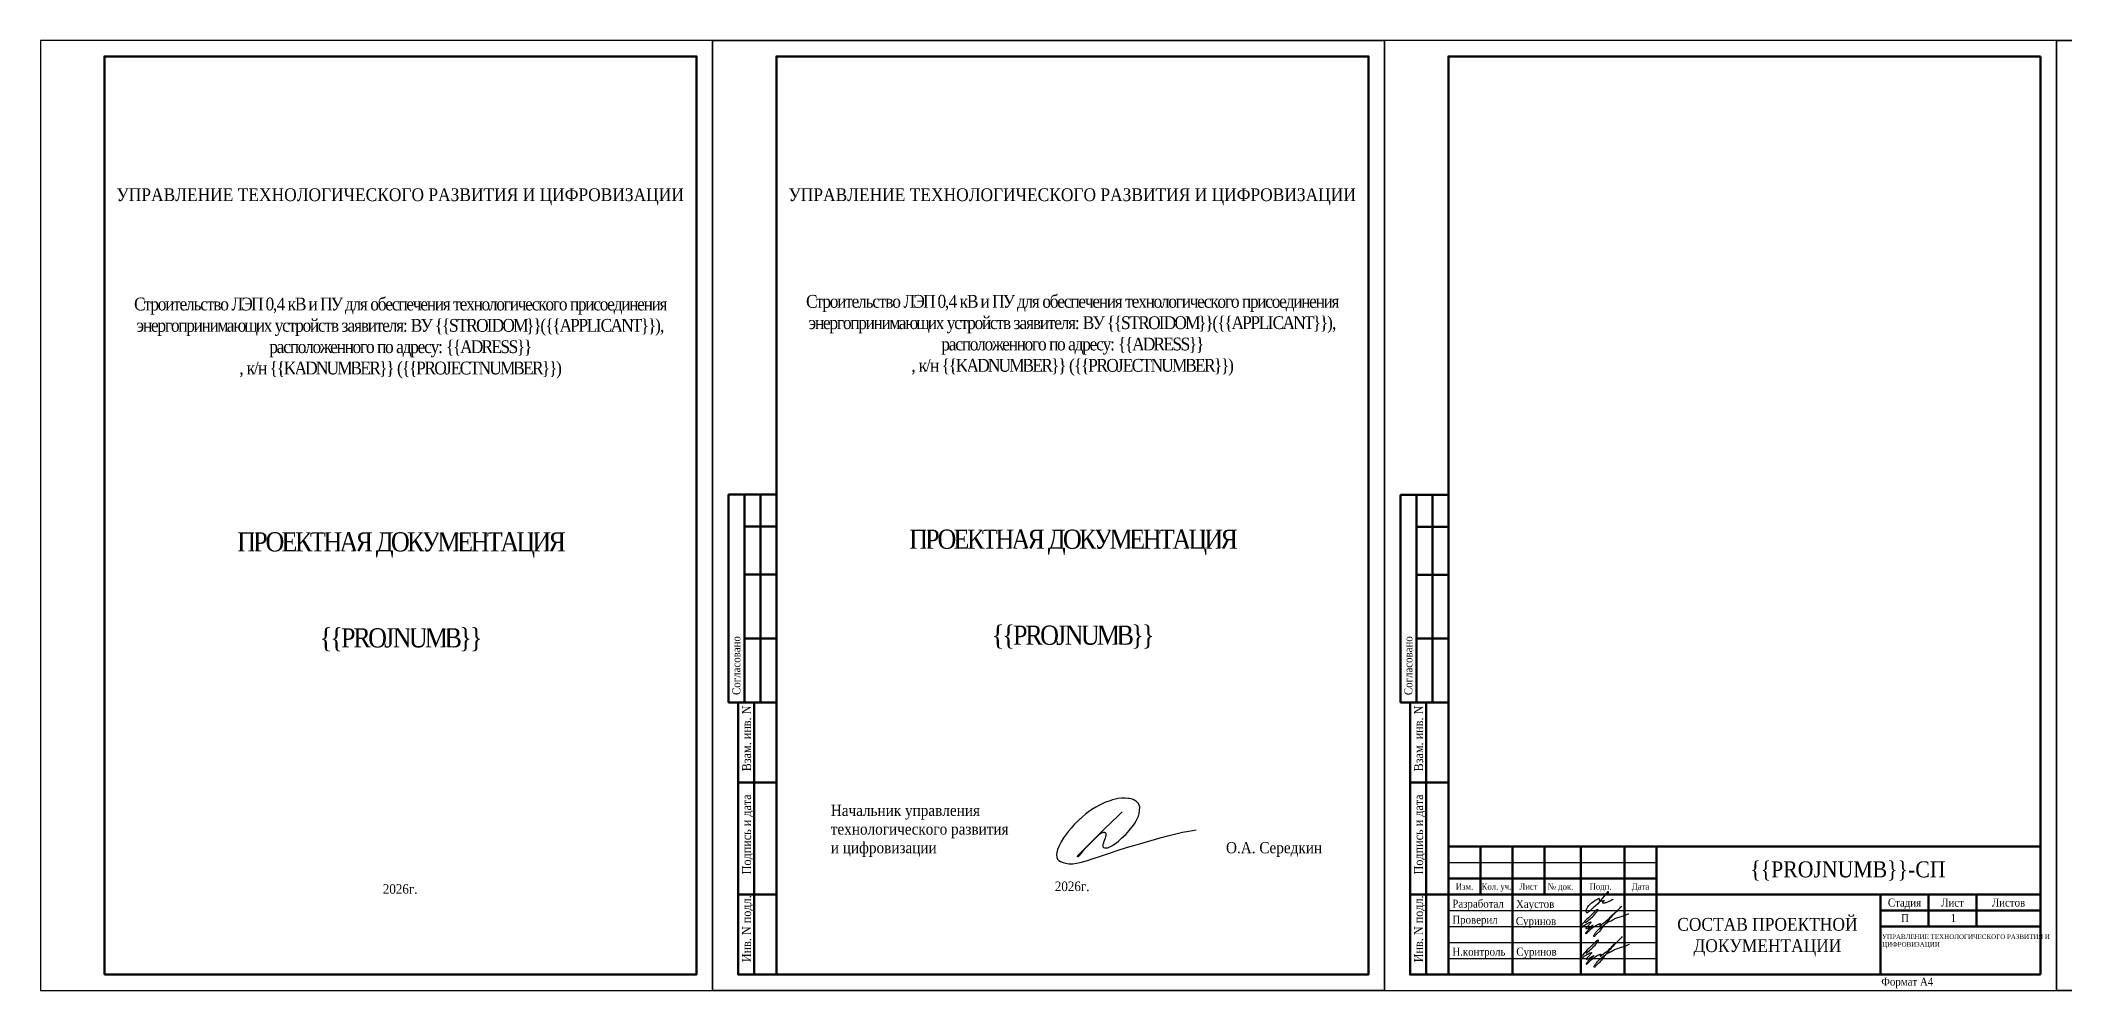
# Model space of a CAD drawing. Header units: millimetres. Extents: x 2174 to 9129, y 1758 to 2055.
# Drawn here: x 2174 to 2806, y 1758 to 2055 of the extents above; entities that cross this region are included whole.
import ezdxf
from ezdxf.enums import TextEntityAlignment as Align

# ---------------------------------------------------------------- set-up
doc = ezdxf.new("R2010")
doc.units = ezdxf.units.MM
doc.layers.add('П', color=7, linetype='Continuous')
doc.layers.add('Чертеж', color=7, linetype='Continuous')
doc.styles.add('стиль1', font='Times New Roman.ttf', dxfattribs={"width": 0.9, "height": 2})
doc.styles.add('стиль2', font='Times New Roman.ttf', dxfattribs={"width": 0.9, "height": 2.5})

# ---------------------------------------------------------------- blocks, each defined once
blk = doc.blocks.new('1')
at = {"lineweight": 30}
for p, q in [((630, 297), (420, 297)), ((420, 297), (420, 0)), ((630, 0), (630, 297)), ((420, 0), (630, 0))]:
    blk.add_line(p, q, dxfattribs=at)
blk = doc.blocks.new('Штамп б')
at = {"lineweight": 70}
for points in [[(20, 0), (8, 0), (8, 85), (20, 85)], [(13, 0), (13, 85)], [(8, 60), (20, 60)], [(8, 25), (20, 25)]]:
    blk.add_lwpolyline(points, dxfattribs=at)
at = {"lineweight": 25, "style": 'стиль1', "width": 0.9}
for s, p in [('Взам. инв. N', (12.06, 63.49)), ('Подпись и дата', (12.06, 31.28)), ('Инв. N подл.', (12.06, 3.82))]:
    blk.add_text(s, height=2.8, rotation=90, dxfattribs=at).set_placement(p)
blk = doc.blocks.new('A$C5B0935FB')
at = {"lineweight": 70}
for p, q in [((20, 65), (5, 65)), ((5, 0), (5, 65)), ((10, 55), (10, 65)), ((15, 0), (15, 65)), ((20, 0), (20, 65)), ((10, 40), (10, 55)), ((10, 55), (20, 55)), ((10, 20), (10, 40)), ((10, 40), (20, 40)), ((10, 0), (10, 20)), ((10, 20), (20, 20)), ((10, 0), (5, 0)), ((15, 0), (10, 0)), ((20, 0), (15, 0)), ((15, 0), (15, 0))]:
    blk.add_line(p, q, dxfattribs=at)
at = {"lineweight": 25, "style": 'стиль1', "width": 0.9}
blk.add_text('Согласовано', height=2.5, rotation=90, dxfattribs=at).set_placement((8.72, 2.35))
blk = doc.blocks.new('A$C7F1F469D')
at = {"color": 5, "lineweight": 25}
blk.add_spline([(-0.1, 1.78), (1.34, 2.93), (2.75, 4.33), (3.55, 5.31), (3.81, 5.64), (3.86, 5.8), (3.66, 5.81), (3.25, 5.7), (2.89, 5.36), (-1.09, 1.26), (-1.29, 0.98), (-1.47, 0.67), (-1.59, 0.28), (-1.54, 0.16), (-0.98, 0.55), (-0.42, 1.01), (0.34, 1.44), (1.08, 1.86), (1.69, 1.97), (1.62, 1.83), (1.26, 1.37), (0.56, 0.61), (0.16, 0.22), (0, 0), (0.24, -0.04), (0.82, 0.16), (1.44, 0.58), (2.18, 0.95), (2.33, 1.04), (1.93, 0.58), (1.28, 0.02), (0.64, -0.58), (0.1, -1.31), (-0.06, -1.68), (0.13, -1.59), (0.39, -1.41), (1.23, -0.56), (1.62, -0.16), (2.27, 0.27), (2.82, 0.65), (3.41, 1.04), (3.83, 1.25), (4.1, 1.35), (4.33, 1.44), (4.56, 1.45), (4.6, 1.35), (4.48, 1.19), (4.35, 0.92), (4.39, 0.82), (4.59, 0.91), (5.09, 1.34), (6.19, 2.18), (7.41, 3.21), (8.36, 4.22), (9.62, 5.31), (10.99, 6.68), (11.27, 6.98), (9.83, 5.51), (8.6, 4.26), (7.7, 3.28), (7.2, 2.7), (6.74, 2.12), (6.16, 1.41), (5.49, 0.62), (4.74, -0.34), (3.92, -1.29), (3.19, -1.94), (2.91, -2.31), (2.67, -2.58), (2.52, -2.55), (2.49, -2.26), (2.69, -1.9), (3.27, -1.11), (3.8, -0.52), (4.48, 0.07), (5.33, 0.79), (5.97, 1.29), (6.7, 1.77), (7.56, 2.21), (8.83, 2.91), (10.02, 3.35), (11.36, 3.83), (12.55, 4.24), (13.47, 4.57)], degree=3, dxfattribs=at)
blk = doc.blocks.new('Штамп фамилии')
at = {"layer": 'Чертеж', "color": 5, "lineweight": -2}
blk.add_lwpolyline([(47.47, 1.66), (47.54, 1.79), (47.62, 1.93), (47.66, 2.01), (47.7, 2.07), (47.73, 2.13), (47.76, 2.19), (47.76, 2.23), (47.76, 2.32), (47.74, 2.37), (47.71, 2.39), (47.66, 2.4), (47.61, 2.4), (47.56, 2.39), (47.52, 2.38), (47.44, 2.34), (47.38, 2.3), (47.33, 2.24), (47.26, 2.13), (45.27, -0.3), (44.41, -1.31), (42.95, -2.62), (41.21, -4.09), (41.09, -4.15), (41.01, -4.12), (40.97, -4.09), (40.93, -4.02), (40.86, -3.9), (40.8, -3.74), (40.79, -3.59), (40.79, -3.44), (40.82, -3.28), (40.86, -3.13), (40.9, -3.03), (40.96, -2.83), (41.05, -2.63), (41.29, -2.27), (41.56, -1.95), (42.15, -1.36), (42.5, -1), (42.96, -0.67), (43.54, -0.31), (44.11, 0.04), (44.76, 0.4), (44.84, 0.38), (44.86, 0.35), (44.86, 0.3), (44.81, -0.06), (44.88, -0.21), (44.95, -0.28), (45, -0.32), (45.11, -0.38), (45.27, -0.4), (45.46, -0.4), (46.3, -0.35), (46.39, -0.27), (46.46, -0.24), (46.48, -0.25), (46.48, -0.28), (46.47, -0.31), (46.46, -0.34), (46.44, -0.36), (46.39, -0.4), (46.28, -0.48), (45.92, -0.78), (45.89, -0.84), (45.87, -0.89), (45.87, -0.96), (45.9, -1), (46.03, -1.01), (46.17, -1), (46.59, -1), (46.68, -0.99), (46.84, -0.94), (47.03, -0.86), (48.5, -0.28), (48.66, -0.16), (48.81, -0.05), (48.96, 0.03), (49.07, 0.06), (49.21, 0.13)], dxfattribs=at)
at = {"layer": 'Чертеж', "color": 67, "lineweight": -2, "true_color": 0x727430}
for p in [(40.67, -8.99), (40.81, -18.55)]:
    blk.add_blockref('A$C7F1F469D', p, dxfattribs=at)
at = {"color": 7, "char_height": 2.5, "attachment_point": 4, "style": 'стиль1'}
for s, insert, width in [(' Разработал', (-1.9, -1.68), 17), (' Проверил', (-1.9, -6.68), 17), ('Хаустов', (18.85, -1.78), 20), (' Суринов', (17.96, -7.12), 20), (' Н.контроль', (-1.9, -16.68), 17), (' Суринов', (18.1, -16.68), 20)]:
    blk.add_mtext(s, dxfattribs=dict(at, insert=insert, width=width))
blk = doc.blocks.new('A$C31D65421')
blk.add_blockref('Штамп фамилии', (2.24, 18.43))
blk = doc.blocks.new('A$C506864A1')
at = {"color": 162}
blk.add_lwpolyline([(7.8, 6.13), (7.3, 5.67), (5.69, 4.12), (3.57, 2), (2.49, 0.92), (2.45, 0.87), (2.46, 0.84), (2.51, 0.83), (2.54, 0.84), (2.58, 0.85), (2.64, 0.9), (2.72, 0.97), (2.8, 1.06), (2.93, 1.22), (3.09, 1.42), (3.29, 1.68), (4.5, 2.9), (5.12, 3.5), (5.25, 3.59), (5.31, 3.63), (5.38, 3.67), (5.44, 3.7), (5.5, 3.71), (5.55, 3.72), (5.59, 3.72), (5.67, 3.72), (5.69, 3.72), (5.73, 3.71), (5.77, 3.69), (5.81, 3.67), (5.82, 3.65), (5.85, 3.62), (5.86, 3.58), (5.86, 3.55), (5.86, 3.5), (5.86, 3.43), (5.85, 3.38), (5.82, 3.2), (5.78, 3.04), (5.71, 2.85), (5.66, 2.71), (5.62, 2.61), (5.59, 2.55), (5.56, 2.47), (5.52, 2.37), (5.5, 2.32), (5.49, 2.25), (5.48, 2.17), (5.49, 2.1), (5.5, 2.04), (5.54, 1.97), (5.59, 1.92), (5.68, 1.89), (5.76, 1.87), (5.85, 1.87), (5.93, 1.87), (6.08, 1.88), (6.24, 1.96), (6.42, 2.05), (6.55, 2.13), (6.79, 2.28), (7.1, 2.49), (7.33, 2.69), (7.72, 3.01), (8.21, 3.47), (8.61, 3.92), (8.98, 4.37), (9.25, 4.74), (9.43, 5.07), (9.73, 5.63), (9.81, 5.96), (9.85, 6.36), (9.86, 6.68), (9.81, 6.93), (9.71, 7.14), (9.52, 7.34), (9.29, 7.5), (9.08, 7.59), (8.85, 7.68), (8.67, 7.72), (8.44, 7.74), (8.12, 7.76), (7.69, 7.76), (7.31, 7.72), (6.98, 7.66), (6.65, 7.56), (6.23, 7.42), (5.83, 7.27), (5.19, 6.99), (4.65, 6.71), (4.2, 6.41), (3.79, 6.13), (3.44, 5.85), (3.08, 5.55), (2.7, 5.21), (2.16, 4.68), (1.75, 4.21), (1.44, 3.85), (1.06, 3.37), (0.83, 3.05), (0.55, 2.59), (0.32, 2.12), (0.12, 1.67), (0.05, 1.33), (0, 1.06), (0.04, 0.73), (0.14, 0.56), (0.29, 0.4), (0.48, 0.27), (0.79, 0.13), (1.1, 0.05), (1.48, 0), (1.93, 0.01), (2.82, 0.16), (3.69, 0.4), (4.25, 0.58), (4.88, 0.79), (5.57, 1.02), (6.3, 1.26), (7.18, 1.56), (8.31, 1.92), (9.17, 2.18), (9.98, 2.41), (12.27, 3.06), (13.34, 3.36), (14.92, 3.73), (15.69, 3.87), (16.54, 4.03)], dxfattribs=at)

msp = doc.modelspace()

# ---------------------------------------------------------------- linework, layer by layer
at = {"layer": 'П', "lineweight": 30}
msp.add_lwpolyline([(2173.703, 1758.49), (2383.703, 1758.49), (2383.703, 2055.49), (2173.703, 2055.49)], close=True, dxfattribs=at)
at = {"layer": 'П', "linetype": 'Continuous', "lineweight": 0}
for points in [[(2173.703, 2055.49), (2383.703, 2055.49), (2383.703, 1758.49), (2173.703, 1758.49)], [(2383.703, 2055.49), (2593.703, 2055.49), (2593.703, 1758.49), (2383.703, 1758.49)], [(2593.703, 2055.49), (2803.703, 2055.49), (2803.703, 1758.49), (2593.703, 1758.49)], [(2803.703, 2055.49), (3013.703, 2055.49), (3013.703, 1758.49), (2803.703, 1758.49)]]:
    msp.add_lwpolyline(points, close=True, dxfattribs=at)
at = {"layer": 'П', "lineweight": 35}
for points in [[(2383.703, 1758.49), (2593.703, 1758.49), (2593.703, 2055.49), (2383.703, 2055.49)], [(2803.703, 1758.49), (3013.703, 1758.49), (3013.703, 2055.49), (2803.703, 2055.49)]]:
    msp.add_lwpolyline(points, close=True, dxfattribs=at)
at = {"layer": 'Чертеж', "lineweight": 70}
msp.add_line((2798.703, 1763.49), (2798.703, 2050.49), dxfattribs=at)
at = {"layer": 'Чертеж', "linetype": 'Continuous', "lineweight": 70}
for p, q in [((2613.703, 1803.49), (2798.703, 1803.49)), ((2623.703, 1803.49), (2623.703, 1788.49)), ((2633.703, 1803.49), (2633.703, 1763.49)), ((2643.703, 1803.49), (2643.703, 1788.49)), ((2655.094, 1803.49), (2655.094, 1763.49)), ((2668.703, 1803.49), (2668.703, 1763.49)), ((2678.703, 1763.49), (2678.703, 1803.49)), ((2613.703, 1793.49), (2678.703, 1793.49)), ((2613.703, 1788.49), (2798.703, 1788.49)), ((2748.703, 1763.49), (2748.703, 1788.49)), ((2763.703, 1788.49), (2763.703, 1778.49)), ((2778.703, 1788.49), (2778.703, 1778.49)), ((2748.703, 1783.49), (2798.703, 1783.49))]:
    msp.add_line(p, q, dxfattribs=at)
at = {"layer": 'Чертеж', "linetype": 'Continuous', "lineweight": 30}
for p, q in [((2613.703, 1763.49), (2613.703, 1803.49)), ((2613.703, 1798.49), (2678.703, 1798.49)), ((2613.703, 1783.49), (2678.703, 1783.49)), ((2613.703, 1778.49), (2678.703, 1778.49)), ((2613.703, 1773.49), (2678.703, 1773.49)), ((2613.703, 1768.49), (2678.703, 1768.49))]:
    msp.add_line(p, q, dxfattribs=at)
at = {"layer": 'Чертеж', "color": 7, "lineweight": 70}
msp.add_line((2748.703, 1778.49), (2798.703, 1778.49), dxfattribs=at)
at = {"layer": 'Чертеж', "linetype": 'Continuous', "lineweight": 70, "ltscale": 100}
msp.add_line((2613.703, 1763.49), (2798.703, 1763.49), dxfattribs=at)
at = {"layer": 'Чертеж', "lineweight": 70}
for points in [[(2193.703, 1763.526), (2378.72, 1763.526), (2378.72, 2050.526), (2193.703, 2050.49)], [(2403.703, 1763.526), (2588.72, 1763.526), (2588.72, 2050.526), (2403.703, 2050.49)]]:
    msp.add_lwpolyline(points, close=True, dxfattribs=at)
for points in [[(2798.703, 2050.49), (2613.703, 2050.49), (2613.703, 1763.49)], [(2613.703, 1763.49), (2798.703, 1763.49)]]:
    msp.add_lwpolyline(points, dxfattribs=at)

# ---------------------------------------------------------------- block references
at = {"color": 5, "xscale": 2.641275215784133, "yscale": 2.641275215784133, "zscale": 2.641275215784133}
msp.add_blockref('A$C506864A1', (2491.171, 1798.123), dxfattribs=at)
at = {"layer": 'П', "lineweight": 30}
msp.add_blockref('1', (2173.703, 1758.49), dxfattribs=at)
at = {"layer": 'Чертеж'}
for p in [(2383.703, 1848.526), (2593.703, 1848.49)]:
    msp.add_blockref('A$C5B0935FB', p, dxfattribs=at)
at = {"layer": 'Чертеж', "lineweight": 25}
for p in [(2383.703, 1763.526), (2593.703, 1763.49)]:
    msp.add_blockref('Штамп б', p, dxfattribs=at)
at = {"layer": 'Чертеж', "linetype": 'Continuous', "lineweight": 0}
msp.add_blockref('A$C31D65421', (2613.703, 1768.49), dxfattribs=at)

# ---------------------------------------------------------------- texts
at = {"layer": 'Чертеж', "linetype": 'Continuous', "lineweight": 25, "style": 'стиль1', "width": 0.9}
for s, height, p in [('Изм.', 2, (2618.703, 1790.99)), ('Кол. уч.', 2, (2628.703, 1790.99)), ('Лист', 2, (2638.703, 1790.99)), ('№ док.', 2, (2648.703, 1790.99)), ('Подп.', 2, (2661.203, 1790.99)), ('Дата', 2, (2673.703, 1790.99)), ('Стадия', 2.5, (2756.203, 1785.99)), ('Лист', 2.5, (2771.203, 1785.99)), ('Листов', 2.5, (2788.703, 1785.99)), ('П', 2.5, (2756.378, 1781.165)), ('1', 2.5, (2771.454, 1781.165))]:
    msp.add_text(s, height=height, dxfattribs=at).set_placement(p, align=Align.MIDDLE_CENTER)
at = {"layer": 'Чертеж', "lineweight": 25, "style": 'стиль1', "width": 0.9}
msp.add_text('Формат А4', height=2.5, dxfattribs=at).set_placement((2748.964, 1760.018))
at = {"layer": 'Чертеж', "color": 1, "lineweight": 20, "char_height": 5, "width": 185.01678, "attachment_point": 2, "style": 'стиль1'}
for s, insert in [('\\pxqc,t19;{\\C256;\\P\\P\\H0.36x;\\P\\P\\P\\P\\P\\H0.94444x;\\P\\H2.353x;\\P\\ptz;\\H0.99998x;УПРАВЛЕНИЕ ТЕХНОЛОГИЧЕСКОГО РАЗВИТИЯ И ЦИФРОВИЗАЦИИ\\H0.75002x;\\P\\P\\H1.1667x;\\P\\H1.4286x;\\P\\pt19;\\P\\pq*,tz;\\H0.79994x;\\T0.85;Строительство ЛЭП 0,4 кВ и ПУ для обеспечения технологического присоединения энергопринимающих устройств заявителя: ВУ \\{\\{STROIDOM\\}\\}(\\{\\{APPLICANT\\}\\}), расположенного по адресу: \\{\\{ADRESS\\}\\}\\P, к/н \\{\\{KADNUMBER\\}\\} (\\{\\{PROJECTNUMBER\\}\\})\\P\\P\\P\\P\\pqc,t19;\\P\\P\\P\\P\\H1.5x;ПРОЕКТНАЯ ДОКУМЕНТАЦИЯ\\P\\H0.66667x;\\P\\P\\P\\H1.5x;\\{\\{PROJNUMB\\}\\}\\P\\P\\P\\H1.00001x;\\T1;\\P\\P\\P\\psm1.5;\\H0.83338x;\\P\\H0.59996x;\\P2026г.}', (2286.102, 2050.453)), ('\\pxqc,t19;{\\C256;\\P\\P\\H0.36x;\\P\\P\\P\\P\\P\\H0.94444x;\\P\\H2.353x;\\P\\ptz;\\H0.99998x;УПРАВЛЕНИЕ ТЕХНОЛОГИЧЕСКОГО РАЗВИТИЯ И ЦИФРОВИЗАЦИИ\\H0.75002x;\\P\\P\\P\\pt19;\\H1.6667x;\\P\\P\\pq*,tz;\\H0.79996x;\\T0.8;Строительство ЛЭП 0,4 кВ и ПУ для обеспечения технологического присоединения энергопринимающих устройств заявителя: ВУ \\{\\{STROIDOM\\}\\}(\\{\\{APPLICANT\\}\\}), расположенного по адресу: \\T0.85;\\{\\{ADRESS\\}\\}\\P, к/н \\{\\{KADNUMBER\\}\\} (\\{\\{PROJECTNUMBER\\}\\})\\T0.8;\\P\\pqc;\\P\\P\\P\\pt19;\\P\\P\\P\\P\\H1.5x;ПРОЕКТНАЯ ДОКУМЕНТАЦИЯ\\P\\H0.66666x;\\P\\P\\P\\H1.5x;\\{\\{PROJNUMB\\}\\}\\P\\P\\P\\H0.99999x;\\T1;\\P\\P\\P\\P\\H0.49999x;\\P\\P2026г.}', (2496.102, 2050.453))]:
    msp.add_mtext(s, dxfattribs=dict(at, insert=insert))
at = {"layer": 'Чертеж', "color": 1, "lineweight": 50, "insert": (2417.174, 1816.577), "char_height": 3.5, "width": 185.01678, "attachment_point": 1, "style": 'стиль1'}
msp.add_mtext('\\pxi1,ql;{\\fTimes New Roman|b0|i0|c204|p16;\\C256;Начальник управления \\Pтехнологического развития \\Pи цифровизации     \\fTimes New Roman|b0|i0|c204|p18;                                                                       О.А. Середкин}', dxfattribs=at)
at = {"layer": 'Чертеж', "lineweight": 25, "attachment_point": 5, "style": 'стиль2'}
for s, insert, char_height, width in [('\\{\\{PROJNUMB\\}\\}-СП', (2738.508, 1795.862), 5, 119.88502), ('\\pxql;{\\fTimes New Roman|b0|i0|c204|p16;\\H0.8x;УПРАВЛЕНИЕ ТЕХНОЛОГИЧЕСКОГО РАЗВИТИЯ И ЦИФРОВИЗАЦИИ}', (2776.299, 1773.882), 1.8, 54.19561)]:
    msp.add_mtext(s, dxfattribs=dict(at, insert=insert, char_height=char_height, width=width))
at = {"layer": 'Чертеж', "color": 7, "lineweight": 15, "insert": (2713.363, 1775.2), "char_height": 4, "width": 70, "attachment_point": 5, "style": 'стиль1'}
msp.add_mtext('{\\W0.9;СОСТАВ ПРОЕКТНОЙ ДОКУМЕНТАЦИИ}', dxfattribs=at)

doc.saveas('drawing.dxf')
